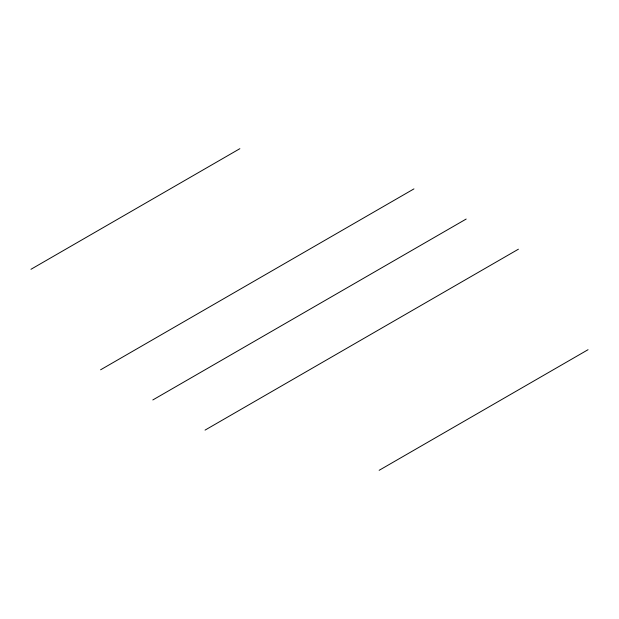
<?xml version="1.0" encoding="UTF-8"?>
<svg xmlns="http://www.w3.org/2000/svg" width="619" height="619" viewBox="0 0 619 619"><rect width="100%" height="100%" fill="white"/><g stroke="black" fill="none" stroke-linecap="round" stroke-linejoin="round"><path stroke-width="0.93" d="M30.95 269.296L239.863 148.684M100.588 369.806L413.956 188.888M152.816 399.959L466.184 219.041M205.044 430.112L518.413 249.194M379.138 470.316L588.05 349.704"/></g></svg>
